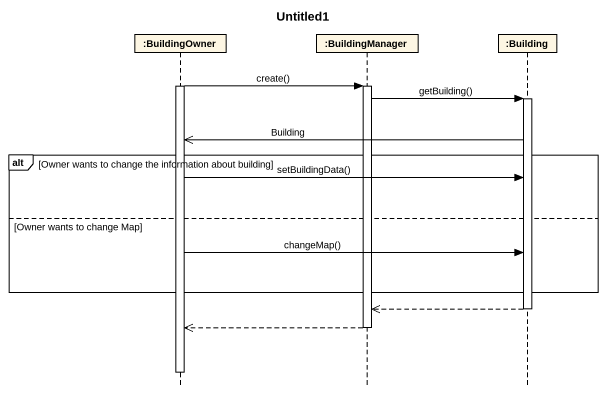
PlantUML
@startuml
title Untitled1
hide footbox
participant ":BuildingOwner" as BuildingOwner
participant ":BuildingManager" as BuildingManager
participant ":Building" as Building

activate BuildingOwner
BuildingOwner -> BuildingManager : create()
activate BuildingManager
BuildingManager -> Building : getBuilding()
activate Building
Building ->> BuildingOwner : Building
alt Owner wants to change the information about building
  BuildingOwner -> Building : setBuildingData()
else Owner wants to change Map
  BuildingOwner -> Building : changeMap()
end
Building -->> BuildingManager
deactivate Building
BuildingManager -->> BuildingOwner
deactivate BuildingManager
deactivate BuildingOwner
@enduml
